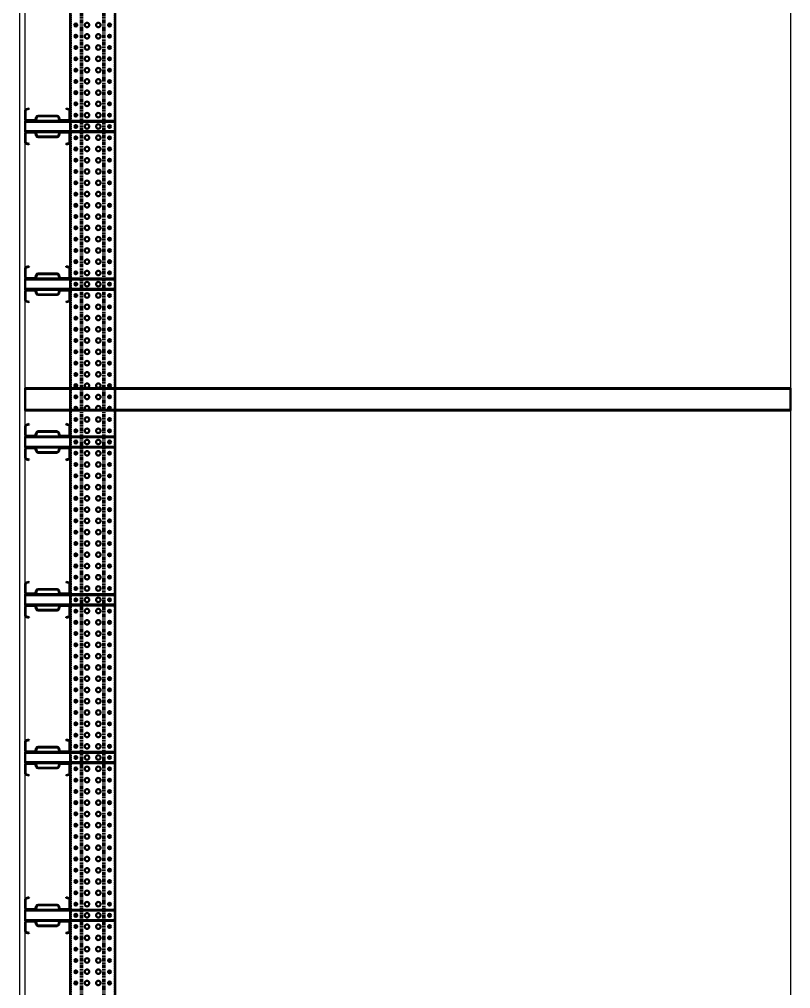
# Model space of a CAD drawing. Header units: millimetres. Extents: x -677815 to 476396, y -125373 to 39000.
# Drawn here: x 471304 to 474724, y -25330 to -21030 of the extents above; entities that cross this region are included whole.
import ezdxf

# ---------------------------------------------------------------- set-up
doc = ezdxf.new("R2010")
doc.units = ezdxf.units.MM
for name, pattern in [('Xref Rapid Pick$0$AM_ISO02W050', [7.5, 6, -1.5]), ('Xref Rapid Pick$0$AM_ISO02W050x2', [3.75, 3, -0.75]), ('Xref Rapid Pick$0$CENTER', [7, 4, -1, 1, -1]), ('Xref Rapid Pick$0$HIDDEN', [9.525, 6.35, -3.175]), ('Xref Rapid Pick$0$PHANTOM2', [31.75, 15.875, -3.175, 3.175, -3.175, 3.175, -3.175])]:
    doc.linetypes.add(name, pattern=pattern)
for name, color, linetype, lineweight in [('AM_BOR', 4, 'Continuous', 25), ('Xref Rapid Pick$0$AM_BOR', 4, 'Continuous', 25), ('Xref Rapid Pick$0$BEAM_SIGMA', 2, 'Continuous', 50), ('Xref Rapid Pick$0$S Cont 2.5', 7, 'Continuous', 50), ('Xref Rapid Pick$0$S Hidden', 9, 'Xref Rapid Pick$0$AM_ISO02W050', 25)]:
    doc.layers.add(name, color=color, linetype=linetype, lineweight=lineweight)
doc.layers.add('Xref Rapid Pick$0$B', color=4, linetype='Continuous')

# ---------------------------------------------------------------- blocks, each defined once
blk = doc.blocks.new('*U794')
for p, q in [((32175, 25), (-25, 25)), ((32175, -175), (-25, -175))]:
    blk.add_line(p, q)
at = {"color": 8, "linetype": 'Xref Rapid Pick$0$HIDDEN'}
for p, q in [((32175, 22.6), (-25, 22.6)), ((16593.5, 25), (16593.5, 22.6)), ((16606.5, 25), (16606.5, 22.6)), ((16643.5, 25), (16643.5, 22.6)), ((16656.5, 25), (16656.5, 22.6)), ((16693.5, 25), (16693.5, 22.6)), ((16706.5, 25), (16706.5, 22.6)), ((16743.5, 25), (16743.5, 22.6)), ((16756.5, 25), (16756.5, 22.6)), ((16793.5, 25), (16793.5, 22.6)), ((16806.5, 25), (16806.5, 22.6)), ((16843.5, 25), (16843.5, 22.6)), ((16856.5, 25), (16856.5, 22.6)), ((16893.5, 25), (16893.5, 22.6)), ((16906.5, 25), (16906.5, 22.6)), ((16943.5, 25), (16943.5, 22.6)), ((16956.5, 25), (16956.5, 22.6)), ((16993.5, 25), (16993.5, 22.6)), ((17006.5, 25), (17006.5, 22.6)), ((17043.5, 25), (17043.5, 22.6)), ((17056.5, 25), (17056.5, 22.6)), ((17093.5, 25), (17093.5, 22.6)), ((17106.5, 25), (17106.5, 22.6)), ((17143.5, 25), (17143.5, 22.6)), ((17156.5, 25), (17156.5, 22.6)), ((17193.5, 25), (17193.5, 22.6)), ((17206.5, 25), (17206.5, 22.6)), ((17243.5, 25), (17243.5, 22.6)), ((17256.5, 25), (17256.5, 22.6)), ((17293.5, 25), (17293.5, 22.6)), ((17306.5, 25), (17306.5, 22.6)), ((17343.5, 25), (17343.5, 22.6)), ((17356.5, 25), (17356.5, 22.6)), ((17393.5, 25), (17393.5, 22.6)), ((17406.5, 25), (17406.5, 22.6)), ((17443.5, 25), (17443.5, 22.6)), ((17456.5, 25), (17456.5, 22.6)), ((17493.5, 25), (17493.5, 22.6)), ((17506.5, 25), (17506.5, 22.6)), ((17543.5, 25), (17543.5, 22.6)), ((17556.5, 25), (17556.5, 22.6)), ((17593.5, 25), (17593.5, 22.6)), ((17606.5, 25), (17606.5, 22.6)), ((17643.5, 25), (17643.5, 22.6)), ((17656.5, 25), (17656.5, 22.6)), ((17693.5, 25), (17693.5, 22.6)), ((17706.5, 25), (17706.5, 22.6)), ((17743.5, 25), (17743.5, 22.6)), ((17756.5, 25), (17756.5, 22.6)), ((17793.5, 25), (17793.5, 22.6)), ((17806.5, 25), (17806.5, 22.6)), ((17843.5, 25), (17843.5, 22.6)), ((17856.5, 25), (17856.5, 22.6)), ((17893.5, 25), (17893.5, 22.6)), ((17906.5, 25), (17906.5, 22.6)), ((17943.5, 25), (17943.5, 22.6)), ((17956.5, 25), (17956.5, 22.6)), ((17993.5, 25), (17993.5, 22.6)), ((18006.5, 25), (18006.5, 22.6)), ((18043.5, 25), (18043.5, 22.6)), ((18056.5, 25), (18056.5, 22.6)), ((18093.5, 25), (18093.5, 22.6)), ((18106.5, 25), (18106.5, 22.6)), ((18143.5, 25), (18143.5, 22.6)), ((18156.5, 25), (18156.5, 22.6)), ((18193.5, 25), (18193.5, 22.6)), ((18206.5, 25), (18206.5, 22.6)), ((18243.5, 25), (18243.5, 22.6)), ((18256.5, 25), (18256.5, 22.6)), ((18293.5, 25), (18293.5, 22.6)), ((18306.5, 25), (18306.5, 22.6)), ((18343.5, 25), (18343.5, 22.6)), ((18356.5, 25), (18356.5, 22.6)), ((18393.5, 25), (18393.5, 22.6)), ((18406.5, 25), (18406.5, 22.6)), ((18443.5, 25), (18443.5, 22.6)), ((18456.5, 25), (18456.5, 22.6)), ((18493.5, 25), (18493.5, 22.6)), ((18506.5, 25), (18506.5, 22.6)), ((18543.5, 25), (18543.5, 22.6)), ((18556.5, 25), (18556.5, 22.6)), ((18593.5, 25), (18593.5, 22.6)), ((18606.5, 25), (18606.5, 22.6)), ((18643.5, 25), (18643.5, 22.6)), ((18656.5, 25), (18656.5, 22.6)), ((18693.5, 25), (18693.5, 22.6)), ((18706.5, 25), (18706.5, 22.6)), ((18743.5, 25), (18743.5, 22.6)), ((18756.5, 25), (18756.5, 22.6)), ((18793.5, 25), (18793.5, 22.6)), ((18806.5, 25), (18806.5, 22.6)), ((18843.5, 25), (18843.5, 22.6)), ((18856.5, 25), (18856.5, 22.6)), ((18893.5, 25), (18893.5, 22.6)), ((18906.5, 25), (18906.5, 22.6)), ((18943.5, 25), (18943.5, 22.6)), ((18956.5, 25), (18956.5, 22.6)), ((18993.5, 25), (18993.5, 22.6)), ((19006.5, 25), (19006.5, 22.6)), ((19043.5, 25), (19043.5, 22.6)), ((19056.5, 25), (19056.5, 22.6)), ((19093.5, 25), (19093.5, 22.6)), ((19106.5, 25), (19106.5, 22.6)), ((19143.5, 25), (19143.5, 22.6)), ((19156.5, 25), (19156.5, 22.6)), ((19193.5, 25), (19193.5, 22.6)), ((19206.5, 25), (19206.5, 22.6)), ((19243.5, 25), (19243.5, 22.6)), ((19256.5, 25), (19256.5, 22.6)), ((19293.5, 25), (19293.5, 22.6)), ((19306.5, 25), (19306.5, 22.6)), ((19343.5, 25), (19343.5, 22.6)), ((19356.5, 25), (19356.5, 22.6)), ((19393.5, 25), (19393.5, 22.6)), ((19406.5, 25), (19406.5, 22.6)), ((19443.5, 25), (19443.5, 22.6)), ((19456.5, 25), (19456.5, 22.6)), ((19493.5, 25), (19493.5, 22.6)), ((19506.5, 25), (19506.5, 22.6)), ((19543.5, 25), (19543.5, 22.6)), ((19556.5, 25), (19556.5, 22.6)), ((19593.5, 25), (19593.5, 22.6)), ((19606.5, 25), (19606.5, 22.6)), ((19643.5, 25), (19643.5, 22.6)), ((19656.5, 25), (19656.5, 22.6)), ((19693.5, 25), (19693.5, 22.6)), ((19706.5, 25), (19706.5, 22.6)), ((19743.5, 25), (19743.5, 22.6)), ((19756.5, 25), (19756.5, 22.6)), ((19793.5, 25), (19793.5, 22.6)), ((19806.5, 25), (19806.5, 22.6)), ((19843.5, 25), (19843.5, 22.6)), ((19856.5, 25), (19856.5, 22.6)), ((19893.5, 25), (19893.5, 22.6)), ((19906.5, 25), (19906.5, 22.6)), ((19943.5, 25), (19943.5, 22.6)), ((19956.5, 25), (19956.5, 22.6)), ((19993.5, 25), (19993.5, 22.6)), ((20006.5, 25), (20006.5, 22.6)), ((20043.5, 25), (20043.5, 22.6)), ((20056.5, 25), (20056.5, 22.6)), ((20093.5, 25), (20093.5, 22.6)), ((20106.5, 25), (20106.5, 22.6)), ((20143.5, 25), (20143.5, 22.6)), ((20156.5, 25), (20156.5, 22.6)), ((20193.5, 25), (20193.5, 22.6)), ((20206.5, 25), (20206.5, 22.6)), ((20243.5, 25), (20243.5, 22.6)), ((20256.5, 25), (20256.5, 22.6)), ((20293.5, 25), (20293.5, 22.6)), ((20306.5, 25), (20306.5, 22.6)), ((20343.5, 25), (20343.5, 22.6)), ((20356.5, 25), (20356.5, 22.6)), ((20393.5, 25), (20393.5, 22.6)), ((20406.5, 25), (20406.5, 22.6)), ((20443.5, 25), (20443.5, 22.6)), ((20456.5, 25), (20456.5, 22.6)), ((20493.5, 25), (20493.5, 22.6)), ((20506.5, 25), (20506.5, 22.6)), ((20543.5, 25), (20543.5, 22.6)), ((20556.5, 25), (20556.5, 22.6)), ((20593.5, 25), (20593.5, 22.6)), ((20606.5, 25), (20606.5, 22.6)), ((20643.5, 25), (20643.5, 22.6)), ((20656.5, 25), (20656.5, 22.6)), ((20693.5, 25), (20693.5, 22.6)), ((20706.5, 25), (20706.5, 22.6)), ((20743.5, 25), (20743.5, 22.6)), ((20756.5, 25), (20756.5, 22.6)), ((20793.5, 25), (20793.5, 22.6)), ((20806.5, 25), (20806.5, 22.6)), ((20843.5, 25), (20843.5, 22.6)), ((20856.5, 25), (20856.5, 22.6)), ((32175, -172.6), (-25, -172.6)), ((16593.5, -172.6), (16593.5, -175)), ((16606.5, -172.6), (16606.5, -175)), ((16643.5, -172.6), (16643.5, -175)), ((16656.5, -172.6), (16656.5, -175)), ((16693.5, -172.6), (16693.5, -175)), ((16706.5, -172.6), (16706.5, -175)), ((16743.5, -172.6), (16743.5, -175)), ((16756.5, -172.6), (16756.5, -175)), ((16793.5, -172.6), (16793.5, -175)), ((16806.5, -172.6), (16806.5, -175)), ((16843.5, -172.6), (16843.5, -175)), ((16856.5, -172.6), (16856.5, -175)), ((16893.5, -172.6), (16893.5, -175)), ((16906.5, -172.6), (16906.5, -175)), ((16943.5, -172.6), (16943.5, -175)), ((16956.5, -172.6), (16956.5, -175)), ((16993.5, -172.6), (16993.5, -175)), ((17006.5, -172.6), (17006.5, -175)), ((17043.5, -172.6), (17043.5, -175)), ((17056.5, -172.6), (17056.5, -175)), ((17093.5, -172.6), (17093.5, -175)), ((17106.5, -172.6), (17106.5, -175)), ((17143.5, -172.6), (17143.5, -175)), ((17156.5, -172.6), (17156.5, -175)), ((17193.5, -172.6), (17193.5, -175)), ((17206.5, -172.6), (17206.5, -175)), ((17243.5, -172.6), (17243.5, -175)), ((17256.5, -172.6), (17256.5, -175)), ((17293.5, -172.6), (17293.5, -175)), ((17306.5, -172.6), (17306.5, -175)), ((17343.5, -172.6), (17343.5, -175)), ((17356.5, -172.6), (17356.5, -175)), ((17393.5, -172.6), (17393.5, -175)), ((17406.5, -172.6), (17406.5, -175)), ((17443.5, -172.6), (17443.5, -175)), ((17456.5, -172.6), (17456.5, -175)), ((17493.5, -172.6), (17493.5, -175)), ((17506.5, -172.6), (17506.5, -175)), ((17543.5, -172.6), (17543.5, -175)), ((17556.5, -172.6), (17556.5, -175)), ((17593.5, -172.6), (17593.5, -175)), ((17606.5, -172.6), (17606.5, -175)), ((17643.5, -172.6), (17643.5, -175)), ((17656.5, -172.6), (17656.5, -175)), ((17693.5, -172.6), (17693.5, -175)), ((17706.5, -172.6), (17706.5, -175)), ((17743.5, -172.6), (17743.5, -175)), ((17756.5, -172.6), (17756.5, -175)), ((17793.5, -172.6), (17793.5, -175)), ((17806.5, -172.6), (17806.5, -175)), ((17843.5, -172.6), (17843.5, -175)), ((17856.5, -172.6), (17856.5, -175)), ((17893.5, -172.6), (17893.5, -175)), ((17906.5, -172.6), (17906.5, -175)), ((17943.5, -172.6), (17943.5, -175)), ((17956.5, -172.6), (17956.5, -175)), ((17993.5, -172.6), (17993.5, -175)), ((18006.5, -172.6), (18006.5, -175)), ((18043.5, -172.6), (18043.5, -175)), ((18056.5, -172.6), (18056.5, -175)), ((18093.5, -172.6), (18093.5, -175)), ((18106.5, -172.6), (18106.5, -175)), ((18143.5, -172.6), (18143.5, -175)), ((18156.5, -172.6), (18156.5, -175)), ((18193.5, -172.6), (18193.5, -175)), ((18206.5, -172.6), (18206.5, -175)), ((18243.5, -172.6), (18243.5, -175)), ((18256.5, -172.6), (18256.5, -175)), ((18293.5, -172.6), (18293.5, -175)), ((18306.5, -172.6), (18306.5, -175)), ((18343.5, -172.6), (18343.5, -175)), ((18356.5, -172.6), (18356.5, -175)), ((18393.5, -172.6), (18393.5, -175)), ((18406.5, -172.6), (18406.5, -175)), ((18443.5, -172.6), (18443.5, -175)), ((18456.5, -172.6), (18456.5, -175)), ((18493.5, -172.6), (18493.5, -175)), ((18506.5, -172.6), (18506.5, -175)), ((18543.5, -172.6), (18543.5, -175)), ((18556.5, -172.6), (18556.5, -175)), ((18593.5, -172.6), (18593.5, -175)), ((18606.5, -172.6), (18606.5, -175)), ((18643.5, -172.6), (18643.5, -175)), ((18656.5, -172.6), (18656.5, -175)), ((18693.5, -172.6), (18693.5, -175)), ((18706.5, -172.6), (18706.5, -175)), ((18743.5, -172.6), (18743.5, -175)), ((18756.5, -172.6), (18756.5, -175)), ((18793.5, -172.6), (18793.5, -175)), ((18806.5, -172.6), (18806.5, -175)), ((18843.5, -172.6), (18843.5, -175)), ((18856.5, -172.6), (18856.5, -175)), ((18893.5, -172.6), (18893.5, -175)), ((18906.5, -172.6), (18906.5, -175)), ((18943.5, -172.6), (18943.5, -175)), ((18956.5, -172.6), (18956.5, -175)), ((18993.5, -172.6), (18993.5, -175)), ((19006.5, -172.6), (19006.5, -175)), ((19043.5, -172.6), (19043.5, -175)), ((19056.5, -172.6), (19056.5, -175)), ((19093.5, -172.6), (19093.5, -175)), ((19106.5, -172.6), (19106.5, -175)), ((19143.5, -172.6), (19143.5, -175)), ((19156.5, -172.6), (19156.5, -175)), ((19193.5, -172.6), (19193.5, -175)), ((19206.5, -172.6), (19206.5, -175)), ((19243.5, -172.6), (19243.5, -175)), ((19256.5, -172.6), (19256.5, -175)), ((19293.5, -172.6), (19293.5, -175)), ((19306.5, -172.6), (19306.5, -175)), ((19343.5, -172.6), (19343.5, -175)), ((19356.5, -172.6), (19356.5, -175)), ((19393.5, -172.6), (19393.5, -175)), ((19406.5, -172.6), (19406.5, -175)), ((19443.5, -172.6), (19443.5, -175)), ((19456.5, -172.6), (19456.5, -175)), ((19493.5, -172.6), (19493.5, -175)), ((19506.5, -172.6), (19506.5, -175)), ((19543.5, -172.6), (19543.5, -175)), ((19556.5, -172.6), (19556.5, -175)), ((19593.5, -172.6), (19593.5, -175)), ((19606.5, -172.6), (19606.5, -175)), ((19643.5, -172.6), (19643.5, -175)), ((19656.5, -172.6), (19656.5, -175)), ((19693.5, -172.6), (19693.5, -175)), ((19706.5, -172.6), (19706.5, -175)), ((19743.5, -172.6), (19743.5, -175)), ((19756.5, -172.6), (19756.5, -175)), ((19793.5, -172.6), (19793.5, -175)), ((19806.5, -172.6), (19806.5, -175)), ((19843.5, -172.6), (19843.5, -175)), ((19856.5, -172.6), (19856.5, -175)), ((19893.5, -172.6), (19893.5, -175)), ((19906.5, -172.6), (19906.5, -175)), ((19943.5, -172.6), (19943.5, -175)), ((19956.5, -172.6), (19956.5, -175)), ((19993.5, -172.6), (19993.5, -175)), ((20006.5, -172.6), (20006.5, -175)), ((20043.5, -172.6), (20043.5, -175)), ((20056.5, -172.6), (20056.5, -175)), ((20093.5, -172.6), (20093.5, -175)), ((20106.5, -172.6), (20106.5, -175)), ((20143.5, -172.6), (20143.5, -175)), ((20156.5, -172.6), (20156.5, -175)), ((20193.5, -172.6), (20193.5, -175)), ((20206.5, -172.6), (20206.5, -175)), ((20243.5, -172.6), (20243.5, -175)), ((20256.5, -172.6), (20256.5, -175)), ((20293.5, -172.6), (20293.5, -175)), ((20306.5, -172.6), (20306.5, -175)), ((20343.5, -172.6), (20343.5, -175)), ((20356.5, -172.6), (20356.5, -175)), ((20393.5, -172.6), (20393.5, -175)), ((20406.5, -172.6), (20406.5, -175)), ((20443.5, -172.6), (20443.5, -175)), ((20456.5, -172.6), (20456.5, -175)), ((20493.5, -172.6), (20493.5, -175)), ((20506.5, -172.6), (20506.5, -175)), ((20543.5, -172.6), (20543.5, -175)), ((20556.5, -172.6), (20556.5, -175)), ((20593.5, -172.6), (20593.5, -175)), ((20606.5, -172.6), (20606.5, -175)), ((20643.5, -172.6), (20643.5, -175)), ((20656.5, -172.6), (20656.5, -175)), ((20693.5, -172.6), (20693.5, -175)), ((20706.5, -172.6), (20706.5, -175)), ((20743.5, -172.6), (20743.5, -175)), ((20756.5, -172.6), (20756.5, -175)), ((20793.5, -172.6), (20793.5, -175)), ((20806.5, -172.6), (20806.5, -175)), ((20843.5, -172.6), (20843.5, -175)), ((20856.5, -172.6), (20856.5, -175))]:
    blk.add_line(p, q, dxfattribs=at)
at = {"color": 8, "linetype": 'Xref Rapid Pick$0$CENTER'}
for p, q in [((16608.5, 0), (16591.5, 0)), ((16600, 27), (16600, 20.6)), ((16600, -8.5), (16600, 8.5)), ((16658.5, 0), (16641.5, 0)), ((16650, 27), (16650, 20.6)), ((16650, -8.5), (16650, 8.5)), ((16708.5, 0), (16691.5, 0)), ((16700, 27), (16700, 20.6)), ((16700, -8.5), (16700, 8.5)), ((16758.5, 0), (16741.5, 0)), ((16750, 27), (16750, 20.6)), ((16750, -8.5), (16750, 8.5)), ((16808.5, 0), (16791.5, 0)), ((16800, 27), (16800, 20.6)), ((16800, -8.5), (16800, 8.5)), ((16858.5, 0), (16841.5, 0)), ((16850, 27), (16850, 20.6)), ((16850, -8.5), (16850, 8.5)), ((16908.5, 0), (16891.5, 0)), ((16900, 27), (16900, 20.6)), ((16900, -8.5), (16900, 8.5)), ((16958.5, 0), (16941.5, 0)), ((16950, 27), (16950, 20.6)), ((16950, -8.5), (16950, 8.5)), ((17008.5, 0), (16991.5, 0)), ((17000, 27), (17000, 20.6)), ((17000, -8.5), (17000, 8.5)), ((17058.5, 0), (17041.5, 0)), ((17050, 27), (17050, 20.6)), ((17050, -8.5), (17050, 8.5)), ((17108.5, 0), (17091.5, 0)), ((17100, 27), (17100, 20.6)), ((17100, -8.5), (17100, 8.5)), ((17158.5, 0), (17141.5, 0)), ((17150, 27), (17150, 20.6)), ((17150, -8.5), (17150, 8.5)), ((17208.5, 0), (17191.5, 0)), ((17200, 27), (17200, 20.6)), ((17200, -8.5), (17200, 8.5)), ((17258.5, 0), (17241.5, 0)), ((17250, 27), (17250, 20.6)), ((17250, -8.5), (17250, 8.5)), ((17308.5, 0), (17291.5, 0)), ((17300, 27), (17300, 20.6)), ((17300, -8.5), (17300, 8.5)), ((17358.5, 0), (17341.5, 0)), ((17350, 27), (17350, 20.6)), ((17350, -8.5), (17350, 8.5)), ((17408.5, 0), (17391.5, 0)), ((17400, 27), (17400, 20.6)), ((17400, -8.5), (17400, 8.5)), ((17458.5, 0), (17441.5, 0)), ((17450, 27), (17450, 20.6)), ((17450, -8.5), (17450, 8.5)), ((17508.5, 0), (17491.5, 0)), ((17500, 27), (17500, 20.6)), ((17500, -8.5), (17500, 8.5)), ((17558.5, 0), (17541.5, 0)), ((17550, 27), (17550, 20.6)), ((17550, -8.5), (17550, 8.5)), ((17608.5, 0), (17591.5, 0)), ((17600, 27), (17600, 20.6)), ((17600, -8.5), (17600, 8.5)), ((17658.5, 0), (17641.5, 0)), ((17650, 27), (17650, 20.6)), ((17650, -8.5), (17650, 8.5)), ((17708.5, 0), (17691.5, 0)), ((17700, 27), (17700, 20.6)), ((17700, -8.5), (17700, 8.5)), ((17758.5, 0), (17741.5, 0)), ((17750, 27), (17750, 20.6)), ((17750, -8.5), (17750, 8.5)), ((17808.5, 0), (17791.5, 0)), ((17800, 27), (17800, 20.6)), ((17800, -8.5), (17800, 8.5)), ((17858.5, 0), (17841.5, 0)), ((17850, 27), (17850, 20.6)), ((17850, -8.5), (17850, 8.5)), ((17908.5, 0), (17891.5, 0)), ((17900, 27), (17900, 20.6)), ((17900, -8.5), (17900, 8.5)), ((17958.5, 0), (17941.5, 0)), ((17950, 27), (17950, 20.6)), ((17950, -8.5), (17950, 8.5)), ((18008.5, 0), (17991.5, 0)), ((18000, 27), (18000, 20.6)), ((18000, -8.5), (18000, 8.5)), ((18058.5, 0), (18041.5, 0)), ((18050, 27), (18050, 20.6)), ((18050, -8.5), (18050, 8.5)), ((18108.5, 0), (18091.5, 0)), ((18100, 27), (18100, 20.6)), ((18100, -8.5), (18100, 8.5)), ((18158.5, 0), (18141.5, 0)), ((18150, 27), (18150, 20.6)), ((18150, -8.5), (18150, 8.5)), ((18208.5, 0), (18191.5, 0)), ((18200, 27), (18200, 20.6)), ((18200, -8.5), (18200, 8.5)), ((18258.5, 0), (18241.5, 0)), ((18250, 27), (18250, 20.6)), ((18250, -8.5), (18250, 8.5)), ((18308.5, 0), (18291.5, 0)), ((18300, 27), (18300, 20.6)), ((18300, -8.5), (18300, 8.5)), ((18358.5, 0), (18341.5, 0)), ((18350, 27), (18350, 20.6)), ((18350, -8.5), (18350, 8.5)), ((18408.5, 0), (18391.5, 0)), ((18400, 27), (18400, 20.6)), ((18400, -8.5), (18400, 8.5)), ((18458.5, 0), (18441.5, 0)), ((18450, 27), (18450, 20.6)), ((18450, -8.5), (18450, 8.5)), ((18508.5, 0), (18491.5, 0)), ((18500, 27), (18500, 20.6)), ((18500, -8.5), (18500, 8.5)), ((18558.5, 0), (18541.5, 0)), ((18550, 27), (18550, 20.6)), ((18550, -8.5), (18550, 8.5)), ((18608.5, 0), (18591.5, 0)), ((18600, 27), (18600, 20.6)), ((18600, -8.5), (18600, 8.5)), ((18658.5, 0), (18641.5, 0)), ((18650, 27), (18650, 20.6)), ((18650, -8.5), (18650, 8.5)), ((18708.5, 0), (18691.5, 0)), ((18700, 27), (18700, 20.6)), ((18700, -8.5), (18700, 8.5)), ((18758.5, 0), (18741.5, 0)), ((18750, 27), (18750, 20.6)), ((18750, -8.5), (18750, 8.5)), ((18808.5, 0), (18791.5, 0)), ((18800, 27), (18800, 20.6)), ((18800, -8.5), (18800, 8.5)), ((18858.5, 0), (18841.5, 0)), ((18850, 27), (18850, 20.6)), ((18850, -8.5), (18850, 8.5)), ((18908.5, 0), (18891.5, 0)), ((18900, 27), (18900, 20.6)), ((18900, -8.5), (18900, 8.5)), ((18958.5, 0), (18941.5, 0)), ((18950, 27), (18950, 20.6)), ((18950, -8.5), (18950, 8.5)), ((19008.5, 0), (18991.5, 0)), ((19000, 27), (19000, 20.6)), ((19000, -8.5), (19000, 8.5)), ((19058.5, 0), (19041.5, 0)), ((19050, 27), (19050, 20.6)), ((19050, -8.5), (19050, 8.5)), ((19108.5, 0), (19091.5, 0)), ((19100, 27), (19100, 20.6)), ((19100, -8.5), (19100, 8.5)), ((19158.5, 0), (19141.5, 0)), ((19150, 27), (19150, 20.6)), ((19150, -8.5), (19150, 8.5)), ((19208.5, 0), (19191.5, 0)), ((19200, 27), (19200, 20.6)), ((19200, -8.5), (19200, 8.5)), ((19258.5, 0), (19241.5, 0)), ((19250, 27), (19250, 20.6)), ((19250, -8.5), (19250, 8.5)), ((19308.5, 0), (19291.5, 0)), ((19300, 27), (19300, 20.6)), ((19300, -8.5), (19300, 8.5)), ((19358.5, 0), (19341.5, 0)), ((19350, 27), (19350, 20.6)), ((19350, -8.5), (19350, 8.5)), ((19408.5, 0), (19391.5, 0)), ((19400, 27), (19400, 20.6)), ((19400, -8.5), (19400, 8.5)), ((19458.5, 0), (19441.5, 0)), ((19450, 27), (19450, 20.6)), ((19450, -8.5), (19450, 8.5)), ((19508.5, 0), (19491.5, 0)), ((19500, 27), (19500, 20.6)), ((19500, -8.5), (19500, 8.5)), ((19558.5, 0), (19541.5, 0)), ((19550, 27), (19550, 20.6)), ((19550, -8.5), (19550, 8.5)), ((19608.5, 0), (19591.5, 0)), ((19600, 27), (19600, 20.6)), ((19600, -8.5), (19600, 8.5)), ((19658.5, 0), (19641.5, 0)), ((19650, 27), (19650, 20.6)), ((19650, -8.5), (19650, 8.5)), ((19708.5, 0), (19691.5, 0)), ((19700, 27), (19700, 20.6)), ((19700, -8.5), (19700, 8.5)), ((19758.5, 0), (19741.5, 0)), ((19750, 27), (19750, 20.6)), ((19750, -8.5), (19750, 8.5)), ((19808.5, 0), (19791.5, 0)), ((19800, 27), (19800, 20.6)), ((19800, -8.5), (19800, 8.5)), ((19858.5, 0), (19841.5, 0)), ((19850, 27), (19850, 20.6)), ((19850, -8.5), (19850, 8.5)), ((19908.5, 0), (19891.5, 0)), ((19900, 27), (19900, 20.6)), ((19900, -8.5), (19900, 8.5)), ((19958.5, 0), (19941.5, 0)), ((19950, 27), (19950, 20.6)), ((19950, -8.5), (19950, 8.5)), ((20008.5, 0), (19991.5, 0)), ((20000, 27), (20000, 20.6)), ((20000, -8.5), (20000, 8.5)), ((20058.5, 0), (20041.5, 0)), ((20050, 27), (20050, 20.6)), ((20050, -8.5), (20050, 8.5)), ((20108.5, 0), (20091.5, 0)), ((20100, 27), (20100, 20.6)), ((20100, -8.5), (20100, 8.5)), ((20158.5, 0), (20141.5, 0)), ((20150, 27), (20150, 20.6)), ((20150, -8.5), (20150, 8.5)), ((20208.5, 0), (20191.5, 0)), ((20200, 27), (20200, 20.6)), ((20200, -8.5), (20200, 8.5)), ((20258.5, 0), (20241.5, 0)), ((20250, 27), (20250, 20.6)), ((20250, -8.5), (20250, 8.5)), ((20308.5, 0), (20291.5, 0)), ((20300, 27), (20300, 20.6)), ((20300, -8.5), (20300, 8.5)), ((20358.5, 0), (20341.5, 0)), ((20350, 27), (20350, 20.6)), ((20350, -8.5), (20350, 8.5)), ((20408.5, 0), (20391.5, 0)), ((20400, 27), (20400, 20.6)), ((20400, -8.5), (20400, 8.5)), ((20458.5, 0), (20441.5, 0)), ((20450, 27), (20450, 20.6)), ((20450, -8.5), (20450, 8.5)), ((20508.5, 0), (20491.5, 0)), ((20500, 27), (20500, 20.6)), ((20500, -8.5), (20500, 8.5)), ((20558.5, 0), (20541.5, 0)), ((20550, 27), (20550, 20.6)), ((20550, -8.5), (20550, 8.5)), ((20608.5, 0), (20591.5, 0)), ((20600, 27), (20600, 20.6)), ((20600, -8.5), (20600, 8.5)), ((20658.5, 0), (20641.5, 0)), ((20650, 27), (20650, 20.6)), ((20650, -8.5), (20650, 8.5)), ((20708.5, 0), (20691.5, 0)), ((20700, 27), (20700, 20.6)), ((20700, -8.5), (20700, 8.5)), ((20758.5, 0), (20741.5, 0)), ((20750, 27), (20750, 20.6)), ((20750, -8.5), (20750, 8.5)), ((20808.5, 0), (20791.5, 0)), ((20800, 27), (20800, 20.6)), ((20800, -8.5), (20800, 8.5)), ((20858.5, 0), (20841.5, 0)), ((20850, 27), (20850, 20.6)), ((20850, -8.5), (20850, 8.5)), ((16608.5, -150), (16591.5, -150)), ((16600, -158.5), (16600, -141.5)), ((16600, -170.6), (16600, -177)), ((16658.5, -150), (16641.5, -150)), ((16650, -158.5), (16650, -141.5)), ((16650, -170.6), (16650, -177)), ((16708.5, -150), (16691.5, -150)), ((16700, -158.5), (16700, -141.5)), ((16700, -170.6), (16700, -177)), ((16758.5, -150), (16741.5, -150)), ((16750, -158.5), (16750, -141.5)), ((16750, -170.6), (16750, -177)), ((16808.5, -150), (16791.5, -150)), ((16800, -158.5), (16800, -141.5)), ((16800, -170.6), (16800, -177)), ((16858.5, -150), (16841.5, -150)), ((16850, -158.5), (16850, -141.5)), ((16850, -170.6), (16850, -177)), ((16908.5, -150), (16891.5, -150)), ((16900, -158.5), (16900, -141.5)), ((16900, -170.6), (16900, -177)), ((16958.5, -150), (16941.5, -150)), ((16950, -158.5), (16950, -141.5)), ((16950, -170.6), (16950, -177)), ((17008.5, -150), (16991.5, -150)), ((17000, -158.5), (17000, -141.5)), ((17000, -170.6), (17000, -177)), ((17058.5, -150), (17041.5, -150)), ((17050, -158.5), (17050, -141.5)), ((17050, -170.6), (17050, -177)), ((17108.5, -150), (17091.5, -150)), ((17100, -158.5), (17100, -141.5)), ((17100, -170.6), (17100, -177)), ((17158.5, -150), (17141.5, -150)), ((17150, -158.5), (17150, -141.5)), ((17150, -170.6), (17150, -177)), ((17208.5, -150), (17191.5, -150)), ((17200, -158.5), (17200, -141.5)), ((17200, -170.6), (17200, -177)), ((17258.5, -150), (17241.5, -150)), ((17250, -158.5), (17250, -141.5)), ((17250, -170.6), (17250, -177)), ((17308.5, -150), (17291.5, -150)), ((17300, -158.5), (17300, -141.5)), ((17300, -170.6), (17300, -177)), ((17358.5, -150), (17341.5, -150)), ((17350, -158.5), (17350, -141.5)), ((17350, -170.6), (17350, -177)), ((17408.5, -150), (17391.5, -150)), ((17400, -158.5), (17400, -141.5)), ((17400, -170.6), (17400, -177)), ((17458.5, -150), (17441.5, -150)), ((17450, -158.5), (17450, -141.5)), ((17450, -170.6), (17450, -177)), ((17508.5, -150), (17491.5, -150)), ((17500, -158.5), (17500, -141.5)), ((17500, -170.6), (17500, -177)), ((17558.5, -150), (17541.5, -150)), ((17550, -158.5), (17550, -141.5)), ((17550, -170.6), (17550, -177)), ((17608.5, -150), (17591.5, -150)), ((17600, -158.5), (17600, -141.5)), ((17600, -170.6), (17600, -177)), ((17658.5, -150), (17641.5, -150)), ((17650, -158.5), (17650, -141.5)), ((17650, -170.6), (17650, -177)), ((17708.5, -150), (17691.5, -150)), ((17700, -158.5), (17700, -141.5)), ((17700, -170.6), (17700, -177)), ((17758.5, -150), (17741.5, -150)), ((17750, -158.5), (17750, -141.5)), ((17750, -170.6), (17750, -177)), ((17808.5, -150), (17791.5, -150)), ((17800, -158.5), (17800, -141.5)), ((17800, -170.6), (17800, -177)), ((17858.5, -150), (17841.5, -150)), ((17850, -158.5), (17850, -141.5)), ((17850, -170.6), (17850, -177)), ((17908.5, -150), (17891.5, -150)), ((17900, -158.5), (17900, -141.5)), ((17900, -170.6), (17900, -177)), ((17958.5, -150), (17941.5, -150)), ((17950, -158.5), (17950, -141.5)), ((17950, -170.6), (17950, -177)), ((18008.5, -150), (17991.5, -150)), ((18000, -158.5), (18000, -141.5)), ((18000, -170.6), (18000, -177)), ((18058.5, -150), (18041.5, -150)), ((18050, -158.5), (18050, -141.5)), ((18050, -170.6), (18050, -177)), ((18108.5, -150), (18091.5, -150)), ((18100, -158.5), (18100, -141.5)), ((18100, -170.6), (18100, -177)), ((18158.5, -150), (18141.5, -150)), ((18150, -158.5), (18150, -141.5)), ((18150, -170.6), (18150, -177)), ((18208.5, -150), (18191.5, -150)), ((18200, -158.5), (18200, -141.5)), ((18200, -170.6), (18200, -177)), ((18258.5, -150), (18241.5, -150)), ((18250, -158.5), (18250, -141.5)), ((18250, -170.6), (18250, -177)), ((18308.5, -150), (18291.5, -150)), ((18300, -158.5), (18300, -141.5)), ((18300, -170.6), (18300, -177)), ((18358.5, -150), (18341.5, -150)), ((18350, -158.5), (18350, -141.5)), ((18350, -170.6), (18350, -177)), ((18408.5, -150), (18391.5, -150)), ((18400, -158.5), (18400, -141.5)), ((18400, -170.6), (18400, -177)), ((18458.5, -150), (18441.5, -150)), ((18450, -158.5), (18450, -141.5)), ((18450, -170.6), (18450, -177)), ((18508.5, -150), (18491.5, -150)), ((18500, -158.5), (18500, -141.5)), ((18500, -170.6), (18500, -177)), ((18558.5, -150), (18541.5, -150)), ((18550, -158.5), (18550, -141.5)), ((18550, -170.6), (18550, -177)), ((18608.5, -150), (18591.5, -150)), ((18600, -158.5), (18600, -141.5)), ((18600, -170.6), (18600, -177)), ((18658.5, -150), (18641.5, -150)), ((18650, -158.5), (18650, -141.5)), ((18650, -170.6), (18650, -177)), ((18708.5, -150), (18691.5, -150)), ((18700, -158.5), (18700, -141.5)), ((18700, -170.6), (18700, -177)), ((18758.5, -150), (18741.5, -150)), ((18750, -158.5), (18750, -141.5)), ((18750, -170.6), (18750, -177)), ((18808.5, -150), (18791.5, -150)), ((18800, -158.5), (18800, -141.5)), ((18800, -170.6), (18800, -177)), ((18858.5, -150), (18841.5, -150)), ((18850, -158.5), (18850, -141.5)), ((18850, -170.6), (18850, -177)), ((18908.5, -150), (18891.5, -150)), ((18900, -158.5), (18900, -141.5)), ((18900, -170.6), (18900, -177)), ((18958.5, -150), (18941.5, -150)), ((18950, -158.5), (18950, -141.5)), ((18950, -170.6), (18950, -177)), ((19008.5, -150), (18991.5, -150)), ((19000, -158.5), (19000, -141.5)), ((19000, -170.6), (19000, -177)), ((19058.5, -150), (19041.5, -150)), ((19050, -158.5), (19050, -141.5)), ((19050, -170.6), (19050, -177)), ((19108.5, -150), (19091.5, -150)), ((19100, -158.5), (19100, -141.5)), ((19100, -170.6), (19100, -177)), ((19158.5, -150), (19141.5, -150)), ((19150, -158.5), (19150, -141.5)), ((19150, -170.6), (19150, -177)), ((19208.5, -150), (19191.5, -150)), ((19200, -158.5), (19200, -141.5)), ((19200, -170.6), (19200, -177)), ((19258.5, -150), (19241.5, -150)), ((19250, -158.5), (19250, -141.5)), ((19250, -170.6), (19250, -177)), ((19308.5, -150), (19291.5, -150)), ((19300, -158.5), (19300, -141.5)), ((19300, -170.6), (19300, -177)), ((19358.5, -150), (19341.5, -150)), ((19350, -158.5), (19350, -141.5)), ((19350, -170.6), (19350, -177)), ((19408.5, -150), (19391.5, -150)), ((19400, -158.5), (19400, -141.5)), ((19400, -170.6), (19400, -177)), ((19458.5, -150), (19441.5, -150)), ((19450, -158.5), (19450, -141.5)), ((19450, -170.6), (19450, -177)), ((19508.5, -150), (19491.5, -150)), ((19500, -158.5), (19500, -141.5)), ((19500, -170.6), (19500, -177)), ((19558.5, -150), (19541.5, -150)), ((19550, -158.5), (19550, -141.5)), ((19550, -170.6), (19550, -177)), ((19608.5, -150), (19591.5, -150)), ((19600, -158.5), (19600, -141.5)), ((19600, -170.6), (19600, -177)), ((19658.5, -150), (19641.5, -150)), ((19650, -158.5), (19650, -141.5)), ((19650, -170.6), (19650, -177)), ((19708.5, -150), (19691.5, -150)), ((19700, -158.5), (19700, -141.5)), ((19700, -170.6), (19700, -177)), ((19758.5, -150), (19741.5, -150)), ((19750, -158.5), (19750, -141.5)), ((19750, -170.6), (19750, -177)), ((19808.5, -150), (19791.5, -150)), ((19800, -158.5), (19800, -141.5)), ((19800, -170.6), (19800, -177)), ((19858.5, -150), (19841.5, -150)), ((19850, -158.5), (19850, -141.5)), ((19850, -170.6), (19850, -177)), ((19908.5, -150), (19891.5, -150)), ((19900, -158.5), (19900, -141.5)), ((19900, -170.6), (19900, -177)), ((19958.5, -150), (19941.5, -150)), ((19950, -158.5), (19950, -141.5)), ((19950, -170.6), (19950, -177)), ((20008.5, -150), (19991.5, -150)), ((20000, -158.5), (20000, -141.5)), ((20000, -170.6), (20000, -177)), ((20058.5, -150), (20041.5, -150)), ((20050, -158.5), (20050, -141.5)), ((20050, -170.6), (20050, -177)), ((20108.5, -150), (20091.5, -150)), ((20100, -158.5), (20100, -141.5)), ((20100, -170.6), (20100, -177)), ((20158.5, -150), (20141.5, -150)), ((20150, -158.5), (20150, -141.5)), ((20150, -170.6), (20150, -177)), ((20208.5, -150), (20191.5, -150)), ((20200, -158.5), (20200, -141.5)), ((20200, -170.6), (20200, -177)), ((20258.5, -150), (20241.5, -150)), ((20250, -158.5), (20250, -141.5)), ((20250, -170.6), (20250, -177)), ((20308.5, -150), (20291.5, -150)), ((20300, -158.5), (20300, -141.5)), ((20300, -170.6), (20300, -177)), ((20358.5, -150), (20341.5, -150)), ((20350, -158.5), (20350, -141.5)), ((20350, -170.6), (20350, -177)), ((20408.5, -150), (20391.5, -150)), ((20400, -158.5), (20400, -141.5)), ((20400, -170.6), (20400, -177)), ((20458.5, -150), (20441.5, -150)), ((20450, -158.5), (20450, -141.5)), ((20450, -170.6), (20450, -177)), ((20508.5, -150), (20491.5, -150)), ((20500, -158.5), (20500, -141.5)), ((20500, -170.6), (20500, -177)), ((20558.5, -150), (20541.5, -150)), ((20550, -158.5), (20550, -141.5)), ((20550, -170.6), (20550, -177)), ((20608.5, -150), (20591.5, -150)), ((20600, -158.5), (20600, -141.5)), ((20600, -170.6), (20600, -177)), ((20658.5, -150), (20641.5, -150)), ((20650, -158.5), (20650, -141.5)), ((20650, -170.6), (20650, -177)), ((20708.5, -150), (20691.5, -150)), ((20700, -158.5), (20700, -141.5)), ((20700, -170.6), (20700, -177)), ((20758.5, -150), (20741.5, -150)), ((20750, -158.5), (20750, -141.5)), ((20750, -170.6), (20750, -177)), ((20808.5, -150), (20791.5, -150)), ((20800, -158.5), (20800, -141.5)), ((20800, -170.6), (20800, -177)), ((20858.5, -150), (20841.5, -150)), ((20850, -158.5), (20850, -141.5)), ((20850, -170.6), (20850, -177))]:
    blk.add_line(p, q, dxfattribs=at)
at = {"color": 9, "linetype": 'Xref Rapid Pick$0$PHANTOM2'}
for p, q in [((32175, -22.5), (-25, -22.5)), ((32175, -27.9), (-25, -27.9)), ((32175, -122.1), (-25, -122.1)), ((32175, -127.5), (-25, -127.5))]:
    blk.add_line(p, q, dxfattribs=at)
at = {"extrusion": (0, 0, -1)}
for centre in [(-16600, 0), (-16650, 0), (-16700, 0), (-16750, 0), (-16800, 0), (-16850, 0), (-16900, 0), (-16950, 0), (-17000, 0), (-17050, 0), (-17100, 0), (-17150, 0), (-17200, 0), (-17250, 0), (-17300, 0), (-17350, 0), (-17400, 0), (-17450, 0), (-17500, 0), (-17550, 0), (-17600, 0), (-17650, 0), (-17700, 0), (-17750, 0), (-17800, 0), (-17850, 0), (-17900, 0), (-17950, 0), (-18000, 0), (-18050, 0), (-18100, 0), (-18150, 0), (-18200, 0), (-18250, 0), (-18300, 0), (-18350, 0), (-18400, 0), (-18450, 0), (-18500, 0), (-18550, 0), (-18600, 0), (-18650, 0), (-18700, 0), (-18750, 0), (-18800, 0), (-18850, 0), (-18900, 0), (-18950, 0), (-19000, 0), (-19050, 0), (-19100, 0), (-19150, 0), (-19200, 0), (-19250, 0), (-19300, 0), (-19350, 0), (-19400, 0), (-19450, 0), (-19500, 0), (-19550, 0), (-19600, 0), (-19650, 0), (-19700, 0), (-19750, 0), (-19800, 0), (-19850, 0), (-19900, 0), (-19950, 0), (-20000, 0), (-20050, 0), (-20100, 0), (-20150, 0), (-20200, 0), (-20250, 0), (-20300, 0), (-20350, 0), (-20400, 0), (-20450, 0), (-20500, 0), (-20550, 0), (-20600, 0), (-20650, 0), (-20700, 0), (-20750, 0), (-20800, 0), (-20850, 0)]:
    blk.add_circle(centre, 6.5, dxfattribs=at)
for centre, radius in [((16600, -50), 10), ((16650, -50), 10), ((16700, -50), 10), ((16750, -50), 10), ((16800, -50), 10), ((16850, -50), 10), ((16900, -50), 10), ((16950, -50), 10), ((17000, -50), 10), ((17050, -50), 10), ((17100, -50), 10), ((17150, -50), 10), ((17200, -50), 10), ((17250, -50), 10), ((17300, -50), 10), ((17350, -50), 10), ((17400, -50), 10), ((17450, -50), 10), ((17500, -50), 10), ((17550, -50), 10), ((17600, -50), 10), ((17650, -50), 10), ((17700, -50), 10), ((17750, -50), 10), ((17800, -50), 10), ((17850, -50), 10), ((17900, -50), 10), ((17950, -50), 10), ((18000, -50), 10), ((18050, -50), 10), ((18100, -50), 10), ((18150, -50), 10), ((18200, -50), 10), ((18250, -50), 10), ((18300, -50), 10), ((18350, -50), 10), ((18400, -50), 10), ((18450, -50), 10), ((18500, -50), 10), ((18550, -50), 10), ((18600, -50), 10), ((18650, -50), 10), ((18700, -50), 10), ((18750, -50), 10), ((18800, -50), 10), ((18850, -50), 10), ((18900, -50), 10), ((18950, -50), 10), ((19000, -50), 10), ((19050, -50), 10), ((19100, -50), 10), ((19150, -50), 10), ((19200, -50), 10), ((19250, -50), 10), ((19300, -50), 10), ((19350, -50), 10), ((19400, -50), 10), ((19450, -50), 10), ((19500, -50), 10), ((19550, -50), 10), ((19600, -50), 10), ((19650, -50), 10), ((19700, -50), 10), ((19750, -50), 10), ((19800, -50), 10), ((19850, -50), 10), ((19900, -50), 10), ((19950, -50), 10), ((20000, -50), 10), ((20050, -50), 10), ((20100, -50), 10), ((20150, -50), 10), ((20200, -50), 10), ((20250, -50), 10), ((20300, -50), 10), ((20350, -50), 10), ((20400, -50), 10), ((20450, -50), 10), ((20500, -50), 10), ((20550, -50), 10), ((20600, -50), 10), ((20650, -50), 10), ((20700, -50), 10), ((20750, -50), 10), ((20800, -50), 10), ((20850, -50), 10), ((16600, -100), 10), ((16650, -100), 10), ((16700, -100), 10), ((16750, -100), 10), ((16800, -100), 10), ((16850, -100), 10), ((16900, -100), 10), ((16950, -100), 10), ((17000, -100), 10), ((17050, -100), 10), ((17100, -100), 10), ((17150, -100), 10), ((17200, -100), 10), ((17250, -100), 10), ((17300, -100), 10), ((17350, -100), 10), ((17400, -100), 10), ((17450, -100), 10), ((17500, -100), 10), ((17550, -100), 10), ((17600, -100), 10), ((17650, -100), 10), ((17700, -100), 10), ((17750, -100), 10), ((17800, -100), 10), ((17850, -100), 10), ((17900, -100), 10), ((17950, -100), 10), ((18000, -100), 10), ((18050, -100), 10), ((18100, -100), 10), ((18150, -100), 10), ((18200, -100), 10), ((18250, -100), 10), ((18300, -100), 10), ((18350, -100), 10), ((18400, -100), 10), ((18450, -100), 10), ((18500, -100), 10), ((18550, -100), 10), ((18600, -100), 10), ((18650, -100), 10), ((18700, -100), 10), ((18750, -100), 10), ((18800, -100), 10), ((18850, -100), 10), ((18900, -100), 10), ((18950, -100), 10), ((19000, -100), 10), ((19050, -100), 10), ((19100, -100), 10), ((19150, -100), 10), ((19200, -100), 10), ((19250, -100), 10), ((19300, -100), 10), ((19350, -100), 10), ((19400, -100), 10), ((19450, -100), 10), ((19500, -100), 10), ((19550, -100), 10), ((19600, -100), 10), ((19650, -100), 10), ((19700, -100), 10), ((19750, -100), 10), ((19800, -100), 10), ((19850, -100), 10), ((19900, -100), 10), ((19950, -100), 10), ((20000, -100), 10), ((20050, -100), 10), ((20100, -100), 10), ((20150, -100), 10), ((20200, -100), 10), ((20250, -100), 10), ((20300, -100), 10), ((20350, -100), 10), ((20400, -100), 10), ((20450, -100), 10), ((20500, -100), 10), ((20550, -100), 10), ((20600, -100), 10), ((20650, -100), 10), ((20700, -100), 10), ((20750, -100), 10), ((20800, -100), 10), ((20850, -100), 10), ((16600, -150), 6.5), ((16650, -150), 6.5), ((16700, -150), 6.5), ((16750, -150), 6.5), ((16800, -150), 6.5), ((16850, -150), 6.5), ((16900, -150), 6.5), ((16950, -150), 6.5), ((17000, -150), 6.5), ((17050, -150), 6.5), ((17100, -150), 6.5), ((17150, -150), 6.5), ((17200, -150), 6.5), ((17250, -150), 6.5), ((17300, -150), 6.5), ((17350, -150), 6.5), ((17400, -150), 6.5), ((17450, -150), 6.5), ((17500, -150), 6.5), ((17550, -150), 6.5), ((17600, -150), 6.5), ((17650, -150), 6.5), ((17700, -150), 6.5), ((17750, -150), 6.5), ((17800, -150), 6.5), ((17850, -150), 6.5), ((17900, -150), 6.5), ((17950, -150), 6.5), ((18000, -150), 6.5), ((18050, -150), 6.5), ((18100, -150), 6.5), ((18150, -150), 6.5), ((18200, -150), 6.5), ((18250, -150), 6.5), ((18300, -150), 6.5), ((18350, -150), 6.5), ((18400, -150), 6.5), ((18450, -150), 6.5), ((18500, -150), 6.5), ((18550, -150), 6.5), ((18600, -150), 6.5), ((18650, -150), 6.5), ((18700, -150), 6.5), ((18750, -150), 6.5), ((18800, -150), 6.5), ((18850, -150), 6.5), ((18900, -150), 6.5), ((18950, -150), 6.5), ((19000, -150), 6.5), ((19050, -150), 6.5), ((19100, -150), 6.5), ((19150, -150), 6.5), ((19200, -150), 6.5), ((19250, -150), 6.5), ((19300, -150), 6.5), ((19350, -150), 6.5), ((19400, -150), 6.5), ((19450, -150), 6.5), ((19500, -150), 6.5), ((19550, -150), 6.5), ((19600, -150), 6.5), ((19650, -150), 6.5), ((19700, -150), 6.5), ((19750, -150), 6.5), ((19800, -150), 6.5), ((19850, -150), 6.5), ((19900, -150), 6.5), ((19950, -150), 6.5), ((20000, -150), 6.5), ((20050, -150), 6.5), ((20100, -150), 6.5), ((20150, -150), 6.5), ((20200, -150), 6.5), ((20250, -150), 6.5), ((20300, -150), 6.5), ((20350, -150), 6.5), ((20400, -150), 6.5), ((20450, -150), 6.5), ((20500, -150), 6.5), ((20550, -150), 6.5), ((20600, -150), 6.5), ((20650, -150), 6.5), ((20700, -150), 6.5), ((20750, -150), 6.5), ((20800, -150), 6.5), ((20850, -150), 6.5)]:
    blk.add_circle(centre, radius)
blk = doc.blocks.new('Xref Rapid Pick$0$RK1223 sv')
at = {"color": 8, "linetype": 'Xref Rapid Pick$0$CENTER'}
for p, q in [((-2, 0), (4.4, 0)), ((25, 27), (25, 20.6)), ((18, -50), (24.4, -50)), ((18, -100), (24.4, -100)), ((-2, -150), (4.4, -150)), ((25, -177), (25, -170.6))]:
    blk.add_line(p, q, dxfattribs=at)
for p, q in [((0, 17.1), (0, -16.5)), ((2.4, 17.1), (2.4, -16.5)), ((44.2, 25), (7.9, 25)), ((44.2, 22.6), (7.9, 22.6)), ((52.7, 6.9), (49.6, 18.5)), ((55, 7.6), (51.9, 19.1)), ((55, 7.6), (52.7, 6.9)), ((5.9, -24.1), (15.6, -26.7)), ((6.5, -21.8), (16.2, -24.4)), ((20, -32.5), (20, -117.5)), ((22.4, -32.5), (22.4, -117.5)), ((5.9, -125.9), (15.6, -123.3)), ((6.5, -128.2), (16.2, -125.6)), ((0, -167.1), (0, -133.5)), ((2.4, -167.1), (2.4, -133.5)), ((52.7, -156.9), (49.6, -168.5)), ((55, -157.6), (51.9, -169.1)), ((55, -157.6), (52.7, -156.9)), ((44.2, -172.6), (7.9, -172.6)), ((44.2, -175), (7.9, -175))]:
    blk.add_line(p, q)
at = {"color": 8, "linetype": 'Xref Rapid Pick$0$HIDDEN'}
for p, q in [((2.4, 6.5), (0, 6.5)), ((18.5, 22.6), (18.5, 25)), ((31.5, 22.6), (31.5, 25)), ((2.4, -6.5), (0, -6.5)), ((22.4, -40), (20, -40)), ((22.4, -60), (20, -60)), ((22.4, -90), (20, -90)), ((22.4, -110), (20, -110)), ((2.4, -143.5), (0, -143.5)), ((2.4, -156.5), (0, -156.5)), ((18.5, -172.6), (18.5, -175)), ((31.5, -172.6), (31.5, -175))]:
    blk.add_line(p, q, dxfattribs=at)
for centre, radius, start, end in [((7.9, 17.1), 7.9, 90, 180), ((7.9, 17.1), 5.5, 90, 180), ((44.2, 17.1), 7.9, 15, 90), ((44.2, 17.1), 5.5, 15, 90), ((7.9, -16.5), 7.9, 180, 255), ((7.9, -16.5), 5.5, 180, 255), ((14, -32.5), 6, 0, 75), ((14, -32.5), 8.4, 0, 75), ((7.9, -133.5), 7.9, 105, 180), ((7.9, -133.5), 5.5, 105, 180), ((14, -117.5), 6, 285, 360), ((14, -117.5), 8.4, 285, 360), ((7.9, -167.1), 7.9, 180, 270), ((7.9, -167.1), 5.5, 180, 270), ((44.2, -167.1), 5.5, 270, 345), ((44.2, -167.1), 7.9, 270, 345)]:
    blk.add_arc(centre, radius, start, end)
blk = doc.blocks.new('*U791')
at = {"layer": 'Xref Rapid Pick$0$BEAM_SIGMA'}
blk.add_blockref('Xref Rapid Pick$0$RK1223 sv', (0, 0), dxfattribs=at)
blk = doc.blocks.new('Xref Rapid Pick$0$A$C3945242F')
at = {"layer": 'Xref Rapid Pick$0$S Cont 2.5'}
for p, q in [((0, 400), (0, 0)), ((50, 400), (0, 400)), ((50, 0), (50, 400)), ((0, 0), (50, 0))]:
    blk.add_line(p, q, dxfattribs=at)
at = {"layer": 'Xref Rapid Pick$0$S Hidden', "linetype": 'Xref Rapid Pick$0$AM_ISO02W050x2', "lineweight": 50}
for p, q in [((4, 400), (4, 0)), ((46, 0), (46, 400))]:
    blk.add_line(p, q, dxfattribs=at)
blk = doc.blocks.new('*U881')
at = {"xscale": -1}
blk.add_blockref('*U791', (-25, 159.5), dxfattribs=at)
blk.add_blockref('*U791', (25, 159.5))
at = {"layer": 'Xref Rapid Pick$0$AM_BOR'}
blk.add_blockref('Xref Rapid Pick$0$A$C3945242F', (-25, -215.5), dxfattribs=at)
blk = doc.blocks.new('*U882')
at = {"layer": 'Xref Rapid Pick$0$B', "color": 0, "linetype": 'ByBlock', "lineweight": -2, "transparency": 16777216}
for p in [(16800, 0), (17500, 0), (18200, 0), (18900, 0), (19600, 0), (20300, 0)]:
    blk.add_blockref('*U881', p, dxfattribs=at)
blk = doc.blocks.new('Xref Rapid Pick$0$column 100x100x5')
at = {"layer": 'Xref Rapid Pick$0$S Cont 2.5'}
for p, q in [((-50, 0), (-50, -3395)), ((50, 0), (-50, 0)), ((50, -3395), (50, 0)), ((-50, -3395), (50, -3395))]:
    blk.add_line(p, q, dxfattribs=at)
at = {"layer": 'Xref Rapid Pick$0$S Hidden', "linetype": 'Xref Rapid Pick$0$AM_ISO02W050x2', "lineweight": 50}
for p, q in [((-46, 0), (-46, -3395)), ((46, -3395), (46, 0))]:
    blk.add_line(p, q, dxfattribs=at)
blk = doc.blocks.new('Xref Rapid Pick')
at = {"layer": 'Xref Rapid Pick$0$AM_BOR', "color": 6}
blk.add_lwpolyline([(471329.3, -41930), (471329.3, -9742.7), (471304.3, -9742.7), (471304.3, -41930)], close=True, dxfattribs=at)
at = {"layer": 'Xref Rapid Pick$0$B'}
blk.add_line((474724.3, -7882.2), (474724.3, -65187.8), dxfattribs=at)
at = {"layer": 'Xref Rapid Pick$0$B', "rotation": 90}
for name, p in [('*U882', (471513.9, -41805)), ('Xref Rapid Pick$0$column 100x100x5', (471329.3, -22715.5))]:
    blk.add_blockref(name, p, dxfattribs=at)
at = {"layer": 'Xref Rapid Pick$0$BEAM_SIGMA', "rotation": 90}
blk.add_blockref('*U794', (471554.4, -41905), dxfattribs=at)

msp = doc.modelspace()

# ---------------------------------------------------------------- block references
at = {"layer": 'AM_BOR'}
msp.add_blockref('Xref Rapid Pick', (0, 0), dxfattribs=at)

doc.saveas('drawing.dxf')
